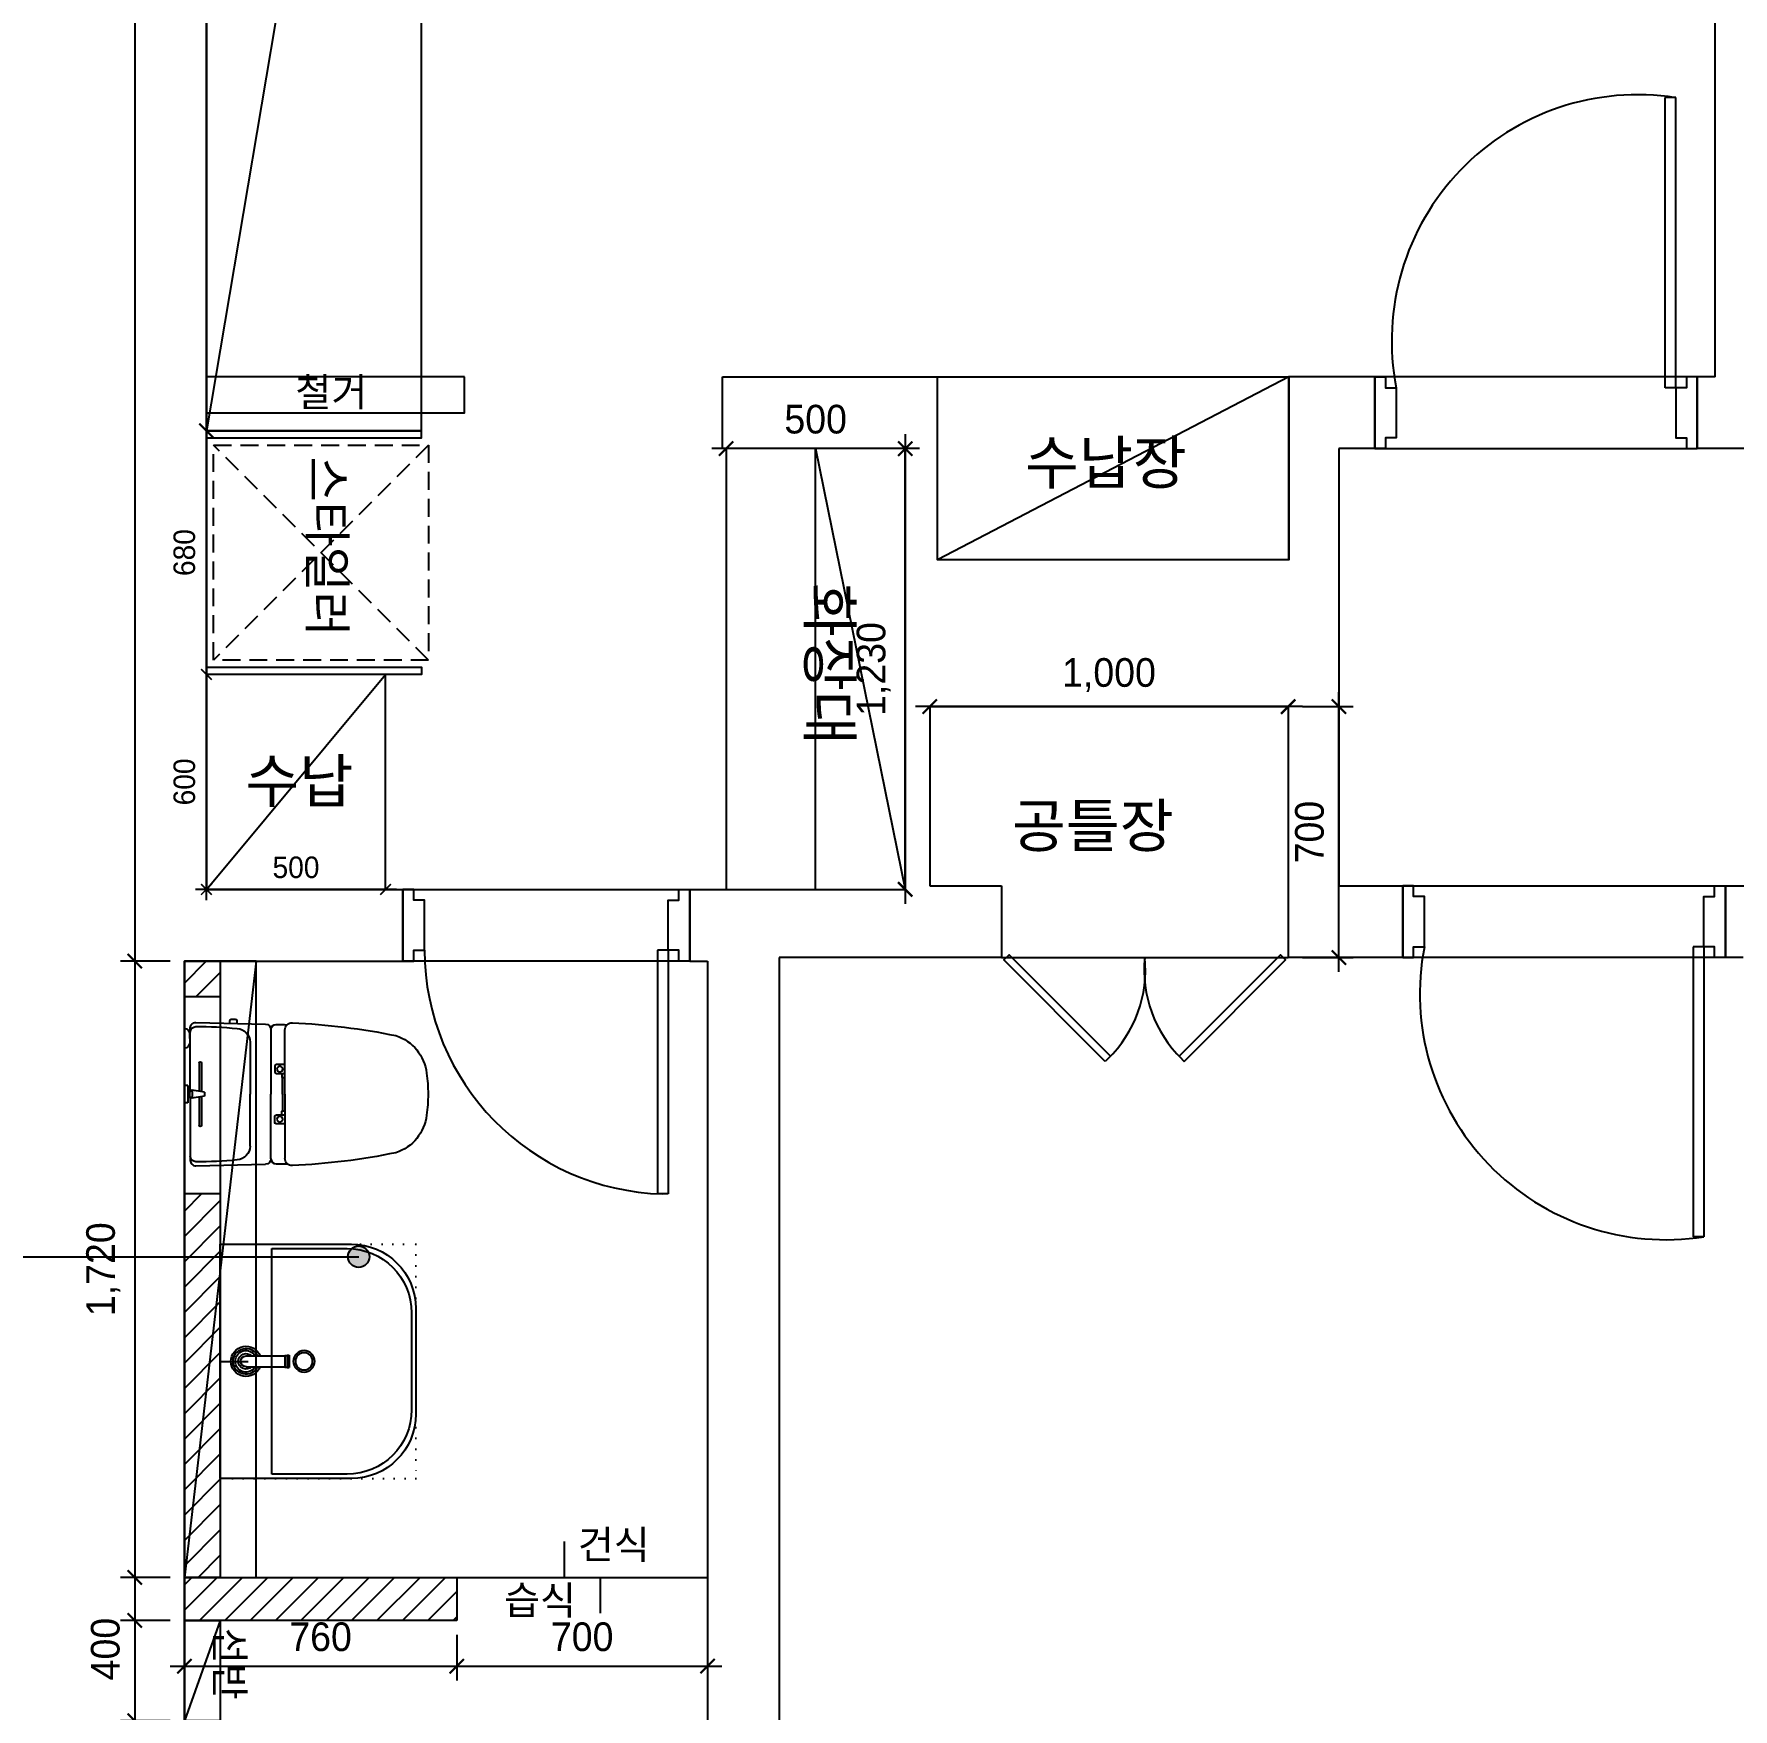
# Model space of a CAD drawing. Header units: inches. Extents: x 3778 to 56227, y -16914 to 35091.
# Drawn here: x 9119 to 13860, y 9687 to 14362 of the extents above; entities that cross this region are included whole.
import ezdxf

# ---------------------------------------------------------------- set-up
doc = ezdxf.new("R2010")
doc.units = ezdxf.units.IN
doc.header["$LTSCALE"] = 100
doc.header["$MEASUREMENT"] = 0
doc.header["$PDSIZE"] = 700.071425
for name, pattern in [('DASHED', [0.75, 0.5, -0.25]), ('DASHEDX2', [1.5, 1, -0.5]), ('DOT', [0.25, 0, -0.25]), ('HIDDEN', [9.525, 6.35, -3.175])]:
    doc.linetypes.add(name, pattern=pattern)
for name, color, linetype in [('0-ELC TEXT', 7, 'Continuous'), ('03-WAL NEW', 3, 'Continuous'), ('04_FUR', 6, 'Continuous'), ('06-FUR', 6, 'Continuous'), ('07-DIM WAL', 5, 'Continuous'), ('3.기호.계단선', 30, 'Continuous'), ('CO-BATH', 6, 'Continuous'), ('fin', 5, 'Continuous'), ('FUR', 8, 'DASHED'), ('HL', 6, 'HIDDEN'), ('도면층2', 2, 'Continuous'), ('도면층4', 4, 'Continuous'), ('도면층5', 5, 'Continuous')]:
    doc.layers.add(name, color=color, linetype=linetype)
doc.styles.add('HY 울릉도 L', font='')
doc.styles.add('코레일둥고', font='Korail_Round_Gothic_Medium.ttf')
doc.styles.get('HY 울릉도 L').set_extended_font_data('HY울릉도L')
doc.dimstyles.new('30', dxfattribs={"dimscale": 30, "dimtxt": 2, "dimasz": 1, "dimexe": 1, "dimexo": 1, "dimgap": 1, "dimtad": 1, "dimdec": 0, "dimrnd": 0.05, "dimdsep": 46, "dimlunit": 6, "dimtxsty": 'HY 울릉도 L', "dimblk": 'ARCHTICK', "dimcen": 2.5, "dimdle": 1, "dimclrd": 133, "dimclre": 133, "dimclrt": 30, "dimadec": 0, "dimazin": 0, "dimtfac": 1, "dimtdec": 0, "dimtix": 1, "dimtmove": 2, "dimatfit": 3, "dimldrblk": 'ARCHTICK', "dimfxl": 0, "dimlwd": -1, "dimlwe": -1, "dimarcsym": 0})
doc.dimstyles.new('40', dxfattribs={"dimscale": 40, "dimtxt": 2, "dimasz": 1, "dimexe": 1, "dimexo": 1, "dimgap": 1, "dimtad": 1, "dimdec": 0, "dimrnd": 0.05, "dimdsep": 46, "dimlunit": 6, "dimtxsty": 'HY 울릉도 L', "dimblk": 'ARCHTICK', "dimcen": 2.5, "dimdle": 1, "dimclrd": 133, "dimclre": 133, "dimclrt": 30, "dimadec": 0, "dimazin": 0, "dimtfac": 1, "dimtdec": 0, "dimtix": 1, "dimtmove": 2, "dimatfit": 3, "dimldrblk": 'ARCHTICK', "dimfxl": 0, "dimlwd": -1, "dimlwe": -1, "dimarcsym": 0})

# ---------------------------------------------------------------- blocks, each defined once
blk = doc.blocks.new('FSFF')
at = {"layer": '도면층2'}
for p, q in [((41277.4, 8547.4), (41277.4, -1117.6)), ((41477.4, 6832.4), (41477.4, 2002.4)), ((45687.4, 3432.4), (45687.4, 6832.4)), ((42917.4, 3432.4), (43517.4, 3432.4)), ((42917.4, 3232.4), (42917.4, 3432.4)), ((43517.4, 2922.4), (43517.4, 3432.4)), ((44497.4, 2922.4), (44497.4, 3432.4)), ((44737.4, 3432.4), (44497.4, 3432.4)), ((44737.4, 3432.4), (44737.4, 3232.4)), ((45687.4, 3432.4), (45637.4, 3432.4)), ((45637.4, 3432.4), (45637.4, 3232.4)), ((43427.4, 3232.4), (42917.4, 3232.4)), ((43427.4, 2002.4), (43427.4, 3232.4)), ((44637.4, 3232.4), (44637.4, 2012.4)), ((44737.4, 3232.4), (44637.4, 3232.4)), ((45887.4, 3232.4), (45637.4, 3232.4)), ((44497.4, 2922.4), (43517.4, 2922.4)), ((43495.9, 2512.4), (43495.9, 2012.4)), ((43495.9, 2512.4), (44495.9, 2512.4)), ((44495.9, 2512.4), (44495.9, 1812.4)), ((41477.4, 2002.4), (42025.9, 2002.4)), ((42025.9, 1802.4), (42025.9, 2002.4)), ((42825.9, 2002.4), (43427.4, 2002.4)), ((42825.9, 1802.4), (42825.9, 2002.4)), ((43495.9, 2012.4), (43695.9, 2012.4)), ((43695.9, 2012.4), (43695.9, 1812.4)), ((44637.4, 2012.4), (44815.9, 2012.4)), ((44815.9, 1812.4), (44815.9, 2012.4)), ((45715.9, 2012.4), (45957.4, 2012.4)), ((45715.9, 1812.4), (45715.9, 2012.4)), ((41415.9, 1802.4), (42025.9, 1802.4)), ((41415.9, 1802.4), (41415.9, -917.6)), ((42825.9, 1802.4), (42875.9, 1802.4)), ((42875.9, 1802.4), (42875.9, -917.6)), ((43695.9, 1812.4), (43075.9, 1812.4)), ((43075.9, 1812.4), (43075.9, -2297.6)), ((44815.9, 1812.4), (44495.9, 1812.4)), ((45765.9, 1812.4), (45715.9, 1812.4))]:
    blk.add_line(p, q, dxfattribs=at)
at = {"layer": '도면층4'}
for p, q in [((45577.4, 4212.4), (45547.4, 4212.4)), ((45547.4, 3402.4), (45547.4, 4211.9)), ((45577.4, 3402.4), (45577.4, 4212.4)), ((45637.4, 3432.4), (44737.4, 3432.4)), ((44737.4, 3432.4), (44737.4, 3232.4)), ((45637.4, 3232.4), (45637.4, 3432.4)), ((45637.4, 3432.4), (45637.4, 3232.4)), ((45577.4, 3402.4), (45547.4, 3402.4)), ((44737.4, 3232.4), (45637.4, 3232.4)), ((42025.9, 2002.4), (42825.9, 2002.4)), ((42025.9, 1802.4), (42025.9, 2002.4)), ((42825.9, 2002.4), (42825.9, 1802.4)), ((42825.9, 1802.4), (42825.9, 2002.4)), ((44815.9, 2012.4), (45715.9, 2012.4)), ((44815.9, 1812.4), (44815.9, 2012.4)), ((45715.9, 2012.4), (45715.9, 1812.4)), ((45715.9, 1812.4), (45715.9, 2012.4)), ((42825.9, 1802.4), (42025.9, 1802.4)), ((42735.9, 1832.4), (42735.9, 1153)), ((42765.9, 1832.4), (42735.9, 1832.4)), ((42765.9, 1832.4), (42765.9, 1152.4)), ((45715.9, 1812.4), (44815.9, 1812.4)), ((45625.9, 1842.4), (45625.9, 1033)), ((45655.9, 1842.4), (45625.9, 1842.4)), ((45655.9, 1842.4), (45655.9, 1032.4)), ((42765.9, 1152.4), (42735.9, 1152.4)), ((45655.9, 1032.4), (45625.9, 1032.4))]:
    blk.add_line(p, q, dxfattribs=at)
for points in [[(44737.4, 3432.4), (44767.4, 3432.4), (44767.4, 3402.4), (44797.4, 3402.4), (44797.4, 3262.4), (44767.4, 3262.4), (44767.4, 3232.4), (44737.4, 3232.4), (44737.4, 3432.4)], [(45637.4, 3432.4), (45607.4, 3432.4), (45607.4, 3402.4), (45577.4, 3402.4), (45577.4, 3262.4), (45607.4, 3262.4), (45607.4, 3232.4), (45637.4, 3232.4), (45637.4, 3432.4)], [(42025.9, 1802.4), (42055.9, 1802.4), (42055.9, 1832.4), (42085.9, 1832.4), (42085.9, 1972.4), (42055.9, 1972.4), (42055.9, 2002.4), (42025.9, 2002.4), (42025.9, 1802.4)], [(42825.9, 1802.4), (42795.9, 1802.4), (42795.9, 1832.4), (42765.9, 1832.4), (42765.9, 1972.4), (42795.9, 1972.4), (42795.9, 2002.4), (42825.9, 2002.4), (42825.9, 1802.4)], [(44815.9, 1812.4), (44845.9, 1812.4), (44845.9, 1842.4), (44875.9, 1842.4), (44875.9, 1982.4), (44845.9, 1982.4), (44845.9, 2012.4), (44815.9, 2012.4), (44815.9, 1812.4)], [(45715.9, 1812.4), (45685.9, 1812.4), (45685.9, 1842.4), (45655.9, 1842.4), (45655.9, 1982.4), (45685.9, 1982.4), (45685.9, 2012.4), (45715.9, 2012.4), (45715.9, 1812.4)]]:
    blk.add_lwpolyline(points, dxfattribs=at)
at = {"layer": '도면층5'}
for centre, radius, start, end in [((45471.3, 3533.6), 686.5, 81.1101, 191.0125), ((42768.6, 1835), 682.8, 180.2141, 268.508), ((45549.8, 1711.3), 686.5, 168.9875, 278.8899)]:
    blk.add_arc(centre, radius, start, end, dxfattribs=at)
blk = doc.blocks.new('_ArchTick')
at = {"color": 0, "linetype": 'ByBlock', "const_width": 0.15}
blk.add_lwpolyline([(-0.5, -0.5), (0.5, 0.5)], dxfattribs=at)
blk = doc.blocks.new('*D33')
at = {"layer": '07-DIM WAL', "color": 133}
blk.add_line((9599.8, 13214.4), (9599.8, 16844.4), dxfattribs=at)
at = {"layer": 'Defpoints', "color": 0}
for p in [(9599.8, 16804.4), (9599.8, 16804.4), (9599.8, 13254.4)]:
    blk.add_point(p, dxfattribs=at)
at = {"layer": '07-DIM WAL', "color": 133, "xscale": 40, "yscale": 40, "zscale": 40}
for p, rotation in [((9599.8, 16804.4), 90), ((9599.8, 13254.4), 270)]:
    blk.add_blockref('_ArchTick', p, dxfattribs=dict(at, rotation=rotation))
at = {"layer": '07-DIM WAL', "color": 30, "insert": (9511.8, 15029.4), "char_height": 80, "attachment_point": 5, "rotation": 90, "style": 'HY 울릉도 L'}
blk.add_mtext('3,550', dxfattribs=at)
blk = doc.blocks.new('*D34')
at = {"layer": '07-DIM WAL', "color": 133}
blk.add_line((11589.8, 13204.4), (11009.8, 13204.4), dxfattribs=at)
at = {"layer": 'Defpoints', "color": 0}
for p in [(11049.8, 13204.4), (11049.8, 13204.4), (11549.8, 13204.4)]:
    blk.add_point(p, dxfattribs=at)
at = {"layer": '07-DIM WAL', "color": 133, "xscale": 40, "yscale": 40, "zscale": 40, "rotation": 180}
blk.add_blockref('_ArchTick', (11049.8, 13204.4), dxfattribs=at)
at = {"layer": '07-DIM WAL', "color": 133, "xscale": 40, "yscale": 40, "zscale": 40}
blk.add_blockref('_ArchTick', (11549.8, 13204.4), dxfattribs=at)
at = {"layer": '07-DIM WAL', "color": 30, "insert": (11299.8, 13286.2), "char_height": 80, "attachment_point": 5, "style": 'HY 울릉도 L'}
blk.add_mtext('500', dxfattribs=at)
blk = doc.blocks.new('*D35')
at = {"layer": '07-DIM WAL', "color": 133}
blk.add_line((11549.8, 13244.4), (11549.8, 11934.4), dxfattribs=at)
at = {"layer": 'Defpoints', "color": 0}
for p in [(11549.8, 13204.4), (11549.8, 11974.4), (11549.8, 11974.4)]:
    blk.add_point(p, dxfattribs=at)
at = {"layer": '07-DIM WAL', "color": 133, "xscale": 40, "yscale": 40, "zscale": 40}
for p, rotation in [((11549.8, 13204.4), 90), ((11549.8, 11974.4), 270)]:
    blk.add_blockref('_ArchTick', p, dxfattribs=dict(at, rotation=rotation))
at = {"layer": '07-DIM WAL', "color": 30, "insert": (11461.8, 12589.4), "char_height": 80, "attachment_point": 5, "rotation": 90, "style": 'HY 울릉도 L'}
blk.add_mtext('1,230', dxfattribs=at)
blk = doc.blocks.new('*D73')
at = {"layer": '07-DIM WAL', "color": 133}
for p, q in [((9399.8, 9974.4), (9399.8, 9014.4)), ((9498.3, 9934.4), (9359.8, 9934.4)), ((9498.3, 9054.4), (9359.8, 9054.4))]:
    blk.add_line(p, q, dxfattribs=at)
at = {"layer": 'Defpoints', "color": 0}
for p in [(9538.3, 9934.4), (9399.8, 9054.4), (9538.3, 9054.4)]:
    blk.add_point(p, dxfattribs=at)
at = {"layer": '07-DIM WAL', "color": 133, "xscale": 40, "yscale": 40, "zscale": 40}
for p, rotation in [((9399.8, 9934.4), 90), ((9399.8, 9054.4), 270)]:
    blk.add_blockref('_ArchTick', p, dxfattribs=dict(at, rotation=rotation))
at = {"layer": '07-DIM WAL', "color": 30, "insert": (9318.1, 9494.4), "char_height": 80, "attachment_point": 5, "rotation": 90, "style": 'HY 울릉도 L'}
blk.add_mtext('880', dxfattribs=at)
blk = doc.blocks.new('*D72')
at = {"layer": '07-DIM WAL', "color": 133}
for p, q in [((9538.3, 9894.4), (9538.3, 9766.6)), ((10298.3, 9894.4), (10298.3, 9766.6)), ((9498.3, 9806.6), (10338.3, 9806.6))]:
    blk.add_line(p, q, dxfattribs=at)
at = {"layer": 'Defpoints', "color": 0}
for p in [(9538.3, 9934.4), (10298.3, 9934.4), (10298.3, 9806.6)]:
    blk.add_point(p, dxfattribs=at)
at = {"layer": '07-DIM WAL', "color": 133, "xscale": 40, "yscale": 40, "zscale": 40, "rotation": 180}
blk.add_blockref('_ArchTick', (9538.3, 9806.6), dxfattribs=at)
at = {"layer": '07-DIM WAL', "color": 133, "xscale": 40, "yscale": 40, "zscale": 40}
blk.add_blockref('_ArchTick', (10298.3, 9806.6), dxfattribs=at)
at = {"layer": '07-DIM WAL', "color": 30, "insert": (9918.3, 9888.3), "char_height": 80, "attachment_point": 5, "style": 'HY 울릉도 L'}
blk.add_mtext('760', dxfattribs=at)
blk = doc.blocks.new('*D68')
at = {"layer": '07-DIM WAL', "color": 133}
for p, q in [((10998.3, 9914.4), (10998.3, 9766.6)), ((10298.3, 9894.4), (10298.3, 9766.6)), ((10258.3, 9806.6), (11038.3, 9806.6))]:
    blk.add_line(p, q, dxfattribs=at)
at = {"layer": 'Defpoints', "color": 0}
for p in [(10298.3, 9934.4), (10998.3, 9954.4), (10998.3, 9806.6)]:
    blk.add_point(p, dxfattribs=at)
at = {"layer": '07-DIM WAL', "color": 133, "xscale": 40, "yscale": 40, "zscale": 40, "rotation": 180}
blk.add_blockref('_ArchTick', (10298.3, 9806.6), dxfattribs=at)
at = {"layer": '07-DIM WAL', "color": 133, "xscale": 40, "yscale": 40, "zscale": 40}
blk.add_blockref('_ArchTick', (10998.3, 9806.6), dxfattribs=at)
at = {"layer": '07-DIM WAL', "color": 30, "insert": (10648.3, 9888.3), "char_height": 80, "attachment_point": 5, "style": 'HY 울릉도 L'}
blk.add_mtext('700', dxfattribs=at)
blk = doc.blocks.new('A$C4B2D31F0')
at = {"layer": 'fin', "color": 4}
for p, q in [((185, 690.9), (20.4, 690.9)), ((37.2, 692.3), (24.7, 692.3)), ((37.2, 692.3), (49.7, 692.3)), ((200.9, 690.9), (365.5, 690.9)), ((47.7, 523.7), (192.9, 523.7)), ((338.2, 523.7), (192.9, 523.7)), ((12.6, 465.9), (192.9, 465.9)), ((373.3, 465.9), (192.9, 465.9)), ((192.9, 426.6), (13.7, 426.6)), ((192.9, 426.6), (372.2, 426.6))]:
    blk.add_line(p, q, dxfattribs=at)
for points in [[(20.4, 690.9), (7.9, 690.9, 0.421209), (-7.1, 675.5), (-2.4, 480.5, 0.001659)], [(365.5, 690.9), (378, 690.9, -0.421209), (392.9, 675.5), (388.3, 480.5, -0.001659)], [(12.6, 465.9, 0.371724), (-1.8, 451.2, 0.003515), (-1, 420.3, 0.320541)], [(373.3, 465.9, -0.371724), (387.7, 451.2, -0.003515), (386.9, 420.3, -0.320541)]]:
    blk.add_lwpolyline(points, format="xyb", dxfattribs=at)
for centre, radius, start, end in [((1004.3, 663.1), 1000, 179.3116, 185.9437), ((20.4, 674.9), 16, 90, 179.3116), ((24.7, 707.3), 15, 180, 270), ((49.7, 707.3), 15, 270, 0), ((365.5, 674.9), 16, 0.6884, 90), ((-618.4, 663.1), 1000, 354.0563, 0.6884), ((49.4, 563.7), 40, 185.9437, 267.5129), ((336.5, 563.7), 40, 272.4871, 354.0563), ((12.6, 480.9), 15, 181.3651, 270), ((373.3, 480.9), 15, 270, 358.6349), ((13.7, 406.6), 20, 90, 182.3333), ((1838.6, 488.1), 1846.7, 182.5538, 191.5978), ((-1452.7, 488.1), 1846.7, 348.4022, 357.4462), ((372.2, 406.6), 20, 357.6667, 90), ((148.7, 156.2), 125.5, 198.2964, 263.4241), ((237.2, 156.2), 125.5, 276.5759, 341.7036), ((192.9, 433.2), 405.9, 261.6993, 270), ((192.9, 433.2), 405.9, 270, 278.3007)]:
    blk.add_arc(centre, radius, start, end, dxfattribs=at)
at = {"layer": 'HL', "linetype": 'Continuous'}
for p, q in [((106.4, 666.3), (184.4, 666.3)), ((168.9, 697.3), (168.9, 707.3)), ((168.9, 697.3), (216.9, 697.3)), ((186, 692.5), (180.6, 697.3)), ((181.6, 685.5), (186, 692.5)), ((187, 651.2), (181.6, 685.5)), ((181.6, 685.5), (204.3, 685.5)), ((186, 692.5), (199.9, 692.5)), ((198.9, 651.2), (204.3, 685.5)), ((199.9, 692.5), (205.3, 697.3)), ((204.3, 685.5), (199.9, 692.5)), ((201.4, 666.3), (279.4, 666.3)), ((216.9, 697.3), (216.9, 707.3)), ((106.4, 659.3), (185.5, 659.3)), ((187, 651.2), (198.9, 651.2)), ((200.4, 659.3), (279.4, 659.3)), ((-16, 576.9), (-16, 564.8)), ((-12, 580.9), (-4.8, 580.9)), ((-12, 560.8), (-4.3, 560.8)), ((192.9, 433.7), (146.6, 433.7)), ((192.9, 433.7), (239.3, 433.7))]:
    blk.add_line(p, q, dxfattribs=at)
for points in [[(110.4, 426.6), (110.4, 450.8, -0.414214), (114.4, 454.8), (130.9, 454.8, -0.414214), (134.9, 450.8), (134.9, 435.2), (134.9, 426.6)], [(134.9, 435.2), (144.6, 435.2, -0.414214), (146.6, 433.2), (146.6, 426.6)], [(251, 435.2), (241.3, 435.2, 0.414214), (239.3, 433.2), (239.3, 426.6)], [(275.5, 426.6), (275.5, 450.8, 0.414214), (271.5, 454.8), (255, 454.8, 0.414214), (251, 450.8), (251, 435.2), (251, 426.6)]]:
    blk.add_lwpolyline(points, format="xyb", dxfattribs=at)
for centre in [(122.9, 440.9), (262.9, 440.9)]:
    blk.add_circle(centre, 8, dxfattribs=at)
for centre, radius, start, end in [((106.4, 662.8), 3.5, 90, 270), ((279.4, 662.8), 3.5, 270, 90), ((-12, 576.9), 4, 90, 180), ((-12, 564.8), 4, 180, 270)]:
    blk.add_arc(centre, radius, start, end, dxfattribs=at)
blk = doc.blocks.new('B-003')
blk.add_line((0, 0), (0, -65))
at = {"layer": 'CO-BATH'}
for p, q in [((272.5, 0), (-272.5, 0)), ((272.5, -305), (272.5, 0)), ((-272.5, 0), (-272.5, -305)), ((-122.5, -455), (122.5, -455))]:
    blk.add_line(p, q, dxfattribs=at)
at = {"layer": 'CO-BATH', "color": 8}
for p, q in [((-12.5, -60), (-12.5, -150.5)), ((12.5, -60), (12.5, -150.5)), ((-262.5, -120), (-262.5, -295)), ((262.5, -120), (-262.5, -120)), ((-14.5, -155.5), (-14.5, -160.5)), ((-13.5, -150.5), (-13.5, -155.5)), ((13.5, -150.5), (13.5, -155.5)), ((14.5, -155.5), (14.5, -160.5)), ((262.5, -295), (262.5, -120)), ((-14.5, -160.5), (14.5, -160.5)), ((-112.5, -445), (112.5, -445))]:
    blk.add_line(p, q, dxfattribs=at)
at = {"layer": 'CO-BATH', "color": 251}
for p, q in [((-14.5, -155.5), (14.5, -155.5)), ((-13.5, -150.5), (13.5, -150.5))]:
    blk.add_line(p, q, dxfattribs=at)
at = {"layer": 'CO-BATH', "color": 8, "linetype": 'DOT'}
blk.add_lwpolyline([(-272.5, -455), (272.5, -455), (272.5, 0), (-272.5, 0)], close=True, dxfattribs=at)
at = {"layer": 'CO-BATH', "color": 8}
blk.add_circle((0, -195), 25, dxfattribs=at)
at = {"layer": 'CO-BATH', "color": 251}
blk.add_circle((0, -195), 20, dxfattribs=at)
at = {"layer": 'CO-BATH', "color": 8}
for centre, radius, start, end in [((0, -60), 35, 290.9248, 249.0751), ((0, -60), 12.5, 360, 180), ((-112.5, -295), 150, 180, 270), ((112.5, -295), 150, 270, 0)]:
    blk.add_arc(centre, radius, start, end, dxfattribs=at)
at = {"layer": 'CO-BATH', "color": 251}
for radius, start, end in [(30, 294.6243, 245.3757), (25, 300, 240), (18, 313.9829, 226.017)]:
    blk.add_arc((0, -60), radius, start, end, dxfattribs=at)
at = {"layer": 'CO-BATH'}
for centre, start, end in [((-122.5, -305), 180, 270), ((122.5, -305), 270, 0)]:
    blk.add_arc(centre, 150, start, end, dxfattribs=at)
blk = doc.blocks.new('*D147')
at = {"layer": '07-DIM WAL', "color": 133}
for p, q in [((12759.8, 11744.4), (12759.8, 12524.4)), ((12658.3, 12484.4), (12799.8, 12484.4)), ((12658.3, 11784.4), (12799.8, 11784.4))]:
    blk.add_line(p, q, dxfattribs=at)
at = {"layer": 'Defpoints', "color": 0}
for p in [(12618.3, 12484.4), (12759.8, 12484.4), (12618.3, 11784.4)]:
    blk.add_point(p, dxfattribs=at)
at = {"layer": '07-DIM WAL', "color": 133, "xscale": 40, "yscale": 40, "zscale": 40}
for p, rotation in [((12759.8, 12484.4), 90), ((12759.8, 11784.4), 270)]:
    blk.add_blockref('_ArchTick', p, dxfattribs=dict(at, rotation=rotation))
at = {"layer": '07-DIM WAL', "color": 30, "insert": (12678.1, 12134.4), "char_height": 80, "attachment_point": 5, "rotation": 90, "style": 'HY 울릉도 L'}
blk.add_mtext('700', dxfattribs=at)
blk = doc.blocks.new('*D148')
at = {"layer": '07-DIM WAL', "color": 133}
blk.add_line((12658.3, 12484.4), (11578.3, 12484.4), dxfattribs=at)
at = {"layer": 'Defpoints', "color": 0}
for p in [(11618.3, 12484.4), (11618.3, 12484.4), (12618.3, 12484.4)]:
    blk.add_point(p, dxfattribs=at)
at = {"layer": '07-DIM WAL', "color": 133, "xscale": 40, "yscale": 40, "zscale": 40, "rotation": 180}
blk.add_blockref('_ArchTick', (11618.3, 12484.4), dxfattribs=at)
at = {"layer": '07-DIM WAL', "color": 133, "xscale": 40, "yscale": 40, "zscale": 40}
blk.add_blockref('_ArchTick', (12618.3, 12484.4), dxfattribs=at)
at = {"layer": '07-DIM WAL', "color": 30, "insert": (12118.3, 12572.4), "char_height": 80, "attachment_point": 5, "style": 'HY 울릉도 L'}
blk.add_mtext('1,000', dxfattribs=at)
blk = doc.blocks.new('*D149')
at = {"layer": '07-DIM WAL', "color": 133}
for p, q in [((9399.8, 11814.4), (9399.8, 10014.4)), ((9498.3, 11774.4), (9359.8, 11774.4)), ((9498.3, 10054.4), (9359.8, 10054.4))]:
    blk.add_line(p, q, dxfattribs=at)
at = {"layer": 'Defpoints', "color": 0}
for p in [(9538.3, 11774.4), (9399.8, 10054.4), (9538.3, 10054.4)]:
    blk.add_point(p, dxfattribs=at)
at = {"layer": '07-DIM WAL', "color": 133, "xscale": 40, "yscale": 40, "zscale": 40}
for p, rotation in [((9399.8, 11774.4), 90), ((9399.8, 10054.4), 270)]:
    blk.add_blockref('_ArchTick', p, dxfattribs=dict(at, rotation=rotation))
at = {"layer": '07-DIM WAL', "color": 30, "insert": (9311.9, 10914.4), "char_height": 80, "attachment_point": 5, "rotation": 90, "style": 'HY 울릉도 L'}
blk.add_mtext('1,720', dxfattribs=at)
blk = doc.blocks.new('*D150')
at = {"layer": '07-DIM WAL', "color": 133}
for p, q in [((9498.3, 10054.4), (9359.8, 10054.4)), ((9399.8, 10094.4), (9399.8, 9614.4)), ((9498.3, 9654.4), (9359.8, 9654.4))]:
    blk.add_line(p, q, dxfattribs=at)
at = {"layer": 'Defpoints', "color": 0}
for p in [(9538.3, 10054.4), (9399.8, 9654.4), (9538.3, 9654.4)]:
    blk.add_point(p, dxfattribs=at)
at = {"layer": '07-DIM WAL', "color": 133, "xscale": 40, "yscale": 40, "zscale": 40}
for p, rotation in [((9399.8, 10054.4), 90), ((9399.8, 9654.4), 270)]:
    blk.add_blockref('_ArchTick', p, dxfattribs=dict(at, rotation=rotation))
at = {"layer": '07-DIM WAL', "color": 30, "insert": (9318.1, 9854.4), "char_height": 80, "attachment_point": 5, "rotation": 90, "style": 'HY 울릉도 L'}
blk.add_mtext('400', dxfattribs=at)
blk = doc.blocks.new('*D470')
at = {"layer": '07-DIM WAL', "color": 133}
blk.add_line((10129.8, 11974.4), (9569.8, 11974.4), dxfattribs=at)
at = {"layer": 'Defpoints', "color": 0}
for p in [(9599.8, 11974.4), (9599.8, 11974.4), (10099.8, 11974.4)]:
    blk.add_point(p, dxfattribs=at)
at = {"layer": '07-DIM WAL', "color": 133, "xscale": 30, "yscale": 30, "zscale": 30, "rotation": 180}
blk.add_blockref('_ArchTick', (9599.8, 11974.4), dxfattribs=at)
at = {"layer": '07-DIM WAL', "color": 133, "xscale": 30, "yscale": 30, "zscale": 30}
blk.add_blockref('_ArchTick', (10099.8, 11974.4), dxfattribs=at)
at = {"layer": '07-DIM WAL', "color": 30, "insert": (9849.8, 12035.7), "char_height": 60, "attachment_point": 5, "style": 'HY 울릉도 L'}
blk.add_mtext('500', dxfattribs=at)
blk = doc.blocks.new('*D471')
at = {"layer": '07-DIM WAL', "color": 133}
blk.add_line((9599.8, 11944.4), (9599.8, 12604.4), dxfattribs=at)
at = {"layer": 'Defpoints', "color": 0}
for p in [(9599.8, 12574.4), (9599.8, 12574.4), (9599.8, 11974.4)]:
    blk.add_point(p, dxfattribs=at)
at = {"layer": '07-DIM WAL', "color": 133, "xscale": 30, "yscale": 30, "zscale": 30}
for p, rotation in [((9599.8, 12574.4), 90), ((9599.8, 11974.4), 270)]:
    blk.add_blockref('_ArchTick', p, dxfattribs=dict(at, rotation=rotation))
at = {"layer": '07-DIM WAL', "color": 30, "insert": (9538.5, 12274.4), "char_height": 60, "attachment_point": 5, "rotation": 90, "style": 'HY 울릉도 L'}
blk.add_mtext('600', dxfattribs=at)
blk = doc.blocks.new('*D472')
at = {"layer": '07-DIM WAL', "color": 133}
blk.add_line((9599.8, 12544.4), (9599.8, 13284.4), dxfattribs=at)
at = {"layer": 'Defpoints', "color": 0}
for p in [(9599.8, 13254.4), (9599.8, 13254.4), (9599.8, 12574.4)]:
    blk.add_point(p, dxfattribs=at)
at = {"layer": '07-DIM WAL', "color": 133, "xscale": 30, "yscale": 30, "zscale": 30}
for p, rotation in [((9599.8, 13254.4), 90), ((9599.8, 12574.4), 270)]:
    blk.add_blockref('_ArchTick', p, dxfattribs=dict(at, rotation=rotation))
at = {"layer": '07-DIM WAL', "color": 30, "insert": (9538.5, 12914.4), "char_height": 60, "attachment_point": 5, "rotation": 90, "style": 'HY 울릉도 L'}
blk.add_mtext('680', dxfattribs=at)

msp = doc.modelspace()

# ---------------------------------------------------------------- hatches: boundary and pattern name
at = {"layer": '0-ELC TEXT'}
h = msp.add_hatch(color=256, dxfattribs=at)
h.dxf.hatch_style = 1
edge = h.paths.add_edge_path()
edge.add_arc((10024.7, 10949.4), 30, 180, 540, ccw=False)
at = {"layer": '03-WAL NEW'}
h = msp.add_hatch(dxfattribs=at)
h.set_pattern_fill('_USER', color=8, scale=50, angle=45, pattern_type=0)
h.set_pattern_definition([(45, (2537.15, -34815.21), (-35.35534, 35.35534), [])])
h.paths.add_polyline_path([(9538.3, 10054.4), (9638.3, 10054.4), (9638.3, 11124.4), (9538.3, 11124.4)])
h.paths.add_polyline_path([(9538.3, 11674.4), (9638.3, 11674.4), (9638.3, 11774.4), (9538.3, 11774.4)])
h = msp.add_hatch(dxfattribs=at)
h.set_pattern_fill('_USER', color=256, scale=50, angle=45, pattern_type=0)
h.set_pattern_definition([(45, (0, 0), (-35.35534, 35.35534), [])])
h.paths.add_polyline_path([(10298.3, 9934.4), (9538.3, 9934.4), (9538.3, 10054.4), (10298.3, 10054.4)])

# ---------------------------------------------------------------- linework, layer by layer
at = {"layer": '0-ELC TEXT'}
msp.add_line((8578.4, 10949.4), (10024.7, 10949.4), dxfattribs=at)
msp.add_circle((10024.7, 10949.4), 30, dxfattribs=at)
at = {"layer": '03-WAL NEW'}
for p, q in [((9638.3, 11674.4), (9538.3, 11674.4)), ((9638.3, 11124.4), (9538.3, 11124.4)), ((10298.3, 10054.4), (10998.3, 10054.4))]:
    msp.add_line(p, q, dxfattribs=at)
for points in [[(9538.3, 11774.4), (9638.3, 11774.4), (9638.3, 10054.4), (9538.3, 10054.4)], [(10298.3, 9934.4), (9538.3, 9934.4), (9538.3, 10054.4), (10298.3, 10054.4)]]:
    msp.add_lwpolyline(points, close=True, dxfattribs=at)
msp.add_lwpolyline([(10598.3, 10154.4), (10598.3, 10054.4), (10698.3, 10054.4), (10698.3, 9954.4)], dxfattribs=at)
at = {"layer": '04_FUR'}
for p, q in [((9738.3, 11774.4), (9538.3, 10054.4)), ((9638.3, 9934.4), (9538.3, 9654.4))]:
    msp.add_line(p, q, dxfattribs=at)
for points in [[(9538.3, 10054.4), (9738.3, 10054.4), (9738.3, 11774.4), (9538.3, 11774.4)], [(9638.3, 9654.4), (9538.3, 9654.4), (9538.3, 9934.4), (9638.3, 9934.4)]]:
    msp.add_lwpolyline(points, close=True, dxfattribs=at)
at = {"layer": '06-FUR'}
for p, q in [((10199.8, 16804.4), (9599.8, 13254.4)), ((12619.8, 13404.4), (11639.8, 12894.4)), ((9599.8, 11974.4), (10099.8, 12574.4))]:
    msp.add_line(p, q, dxfattribs=at)
for points in [[(9599.8, 13254.4), (10199.8, 13254.4), (10199.8, 16804.4), (9599.8, 16804.4), (9599.8, 13254.4)], [(9599.8, 13234.4), (10199.8, 13234.4), (10199.8, 13254.4), (9599.8, 13254.4), (9599.8, 13234.4)], [(11299.8, 11974.4), (11299.8, 13204.4), (11549.8, 11974.4)], [(9599.8, 12594.4), (10199.8, 12594.4), (10199.8, 12574.4), (9599.8, 12574.4), (9599.8, 12594.4)], [(11818.3, 11784.4), (12618.3, 11784.4)], [(12108.1, 11494.6), (11825.3, 11777.5), (11839.4, 11791.6), (12122.3, 11508.8), (12108.1, 11494.6)], [(12328.5, 11494.6), (12611.3, 11777.5), (12597.2, 11791.6), (12314.3, 11508.8), (12328.5, 11494.6)]]:
    msp.add_lwpolyline(points, dxfattribs=at)
for points in [[(11639.8, 13404.4), (12619.8, 13404.4), (12619.8, 12894.4), (11639.8, 12894.4)], [(11549.8, 13204.4), (11049.8, 13204.4), (11049.8, 11974.4), (11549.8, 11974.4)], [(10099.8, 11974.4), (10099.8, 12574.4), (9599.8, 12574.4), (9599.8, 11974.4)]]:
    msp.add_lwpolyline(points, close=True, dxfattribs=at)
for centre, start, end in [((11874.2, 11749.7), 314.1715, 5.7631), ((12562.4, 11749.7), 174.2369, 225.8285)]:
    msp.add_arc(centre, 345.8, start, end, dxfattribs=at)
at = {"layer": '3.기호.계단선', "color": 10}
msp.add_lwpolyline([(10319.8, 13404.4), (9599.8, 13404.4), (9599.8, 13304.4), (10319.8, 13304.4)], close=True, dxfattribs=at)
at = {"layer": 'FUR'}
for p, q in [((10219.8, 12614.4), (9619.8, 13214.4)), ((10219.8, 13214.4), (9619.8, 12614.4))]:
    msp.add_line(p, q, dxfattribs=at)
msp.add_lwpolyline([(9619.8, 12614.4), (9619.8, 13214.4), (10219.8, 13214.4), (10219.8, 12614.4)], close=True, dxfattribs=at)

# ---------------------------------------------------------------- block references
at = {"xscale": -1, "rotation": 90}
msp.add_blockref('A$C4B2D31F0', (10245.6, 11595.9), dxfattribs=at)
at = {"layer": '07-DIM WAL'}
msp.add_blockref('FSFF', (-31877.6, 9972), dxfattribs=at)
at = {"layer": '07-DIM WAL', "xscale": -1.2, "yscale": 1.2, "zscale": 1.2, "rotation": 90}
msp.add_blockref('B-003', (9638.3, 10657.4), dxfattribs=at)

# ---------------------------------------------------------------- texts
at = {"layer": '0-ELC TEXT', "style": '코레일둥고'}
for s, p in [('수납장', (11883.8, 13105.9)), ('수납', (9708.2, 12217.4)), ('공틀장', (11847.3, 12092.4))]:
    msp.add_text(s, height=120, dxfattribs=at).set_placement(p)
msp.add_text('화장대', height=120, rotation=270, dxfattribs=at).set_placement((11278.8, 12829.4))
at = {"layer": '06-FUR', "color": 7, "linetype": 'DASHEDX2', "style": '코레일둥고'}
for s, p in [('건식', (10636.2, 10106.2)), ('습식', (10430.5, 9950.8))]:
    msp.add_text(s, height=80, dxfattribs=at).set_placement(p)
msp.add_text('선반', height=80, rotation=270, dxfattribs=at).set_placement((9624.8, 9913.8))
at = {"layer": '3.기호.계단선', "color": 10, "style": '코레일둥고'}
msp.add_text('철거', height=80, dxfattribs=at).set_placement((9848.3, 13322.2))
at = {"layer": 'FUR', "style": '코레일둥고'}
msp.add_text('스타일러', height=100, rotation=270, dxfattribs=at).set_placement((9887.1, 13182.1))

# ---------------------------------------------------------------- dimensions: what is measured, and where the dimension line sits
at = {"layer": '07-DIM WAL'}
for base, p1, p2, angle, dimstyle, picture, middle in [((9599.8, 16804.4), (9599.8, 13254.4), (9599.8, 16804.4), 90, '40', '*D33', (9511.8, 15029.4)), ((11049.8, 13204.4), (11549.8, 13204.4), (11049.8, 13204.4), 180, '40', '*D34', (11299.8, 13286.2)), ((9599.8, 13254.4), (9599.8, 12574.4), (9599.8, 13254.4), 270, '30', '*D472', (9538.5, 12914.4)), ((11549.8, 11974.4), (11549.8, 13204.4), (11549.8, 11974.4), 90, '40', '*D35', (11461.8, 12589.4)), ((9599.8, 12574.4), (9599.8, 11974.4), (9599.8, 12574.4), 270, '30', '*D471', (9538.5, 12274.4)), ((12759.8, 12484.4), (12618.3, 11784.4), (12618.3, 12484.4), 90, '40', '*D147', (12678.1, 12134.4)), ((9599.8, 11974.4), (10099.8, 11974.4), (9599.8, 11974.4), 180, '30', '*D470', (9849.8, 12035.7)), ((9399.8, 10054.4), (9538.3, 11774.4), (9538.3, 10054.4), 90, '40', '*D149', (9311.9, 10914.4)), ((9399.8, 9654.4), (9538.3, 10054.4), (9538.3, 9654.4), 90, '40', '*D150', (9318.1, 9854.4)), ((9399.8, 9054.4), (9538.3, 9934.4), (9538.3, 9054.4), 90, '40', '*D73', (9318.1, 9494.4))]:
    dim = msp.add_linear_dim(base=base, p1=p1, p2=p2, angle=angle, dimstyle=dimstyle, override={"dimfxl": 1.25}, dxfattribs=at)
    dim.commit()
    dim.dimension.update_dxf_attribs({"geometry": picture, "text_midpoint": middle})
for base, p1, p2, picture, middle in [((11618.3, 12484.4), (12618.3, 12484.4), (11618.3, 12484.4), '*D148', (12118.3, 12572.4)), ((10298.3, 9806.6), (9538.3, 9934.4), (10298.3, 9934.4), '*D72', (9918.3, 9888.3)), ((10998.3, 9806.6), (10298.3, 9934.4), (10998.3, 9954.4), '*D68', (10648.3, 9888.3))]:
    dim = msp.add_linear_dim(base=base, p1=p1, p2=p2, dimstyle='40', override={"dimfxl": 1.25}, dxfattribs=at)
    dim.commit()
    dim.dimension.update_dxf_attribs({"geometry": picture, "text_midpoint": middle})

doc.saveas('drawing.dxf')
